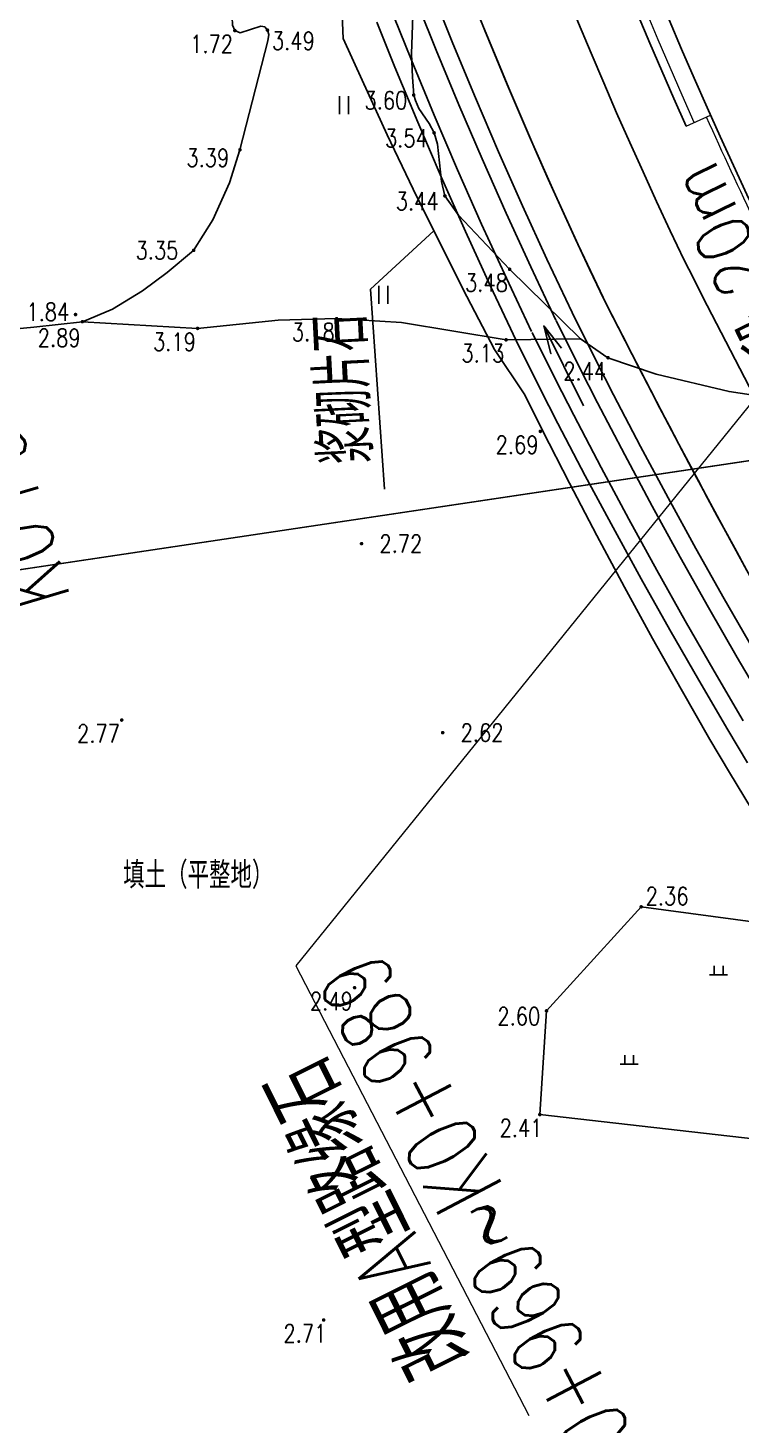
# Model space of a CAD drawing. Extents: x 500036 to 1001740, y 2543128 to 5086681.
# Drawn here: x 500704.8 to 500744.7, y 2543460.2 to 2543538.4 of the extents above; entities that cross this region are included whole.
import ezdxf
from ezdxf.enums import TextEntityAlignment as Align

# ---------------------------------------------------------------- set-up
doc = ezdxf.new("R2010")
doc.units = 0
doc.header["$LTSCALE"] = 0.5
doc.linetypes.add('CENTER', pattern=[50.8, 31.75, -6.35, 6.35, -6.35])
doc.layers.get('0').update_dxf_attribs({"linetype": 'CONTINUOUS', "lineweight": 5})
for name, color, linetype in [('GCD', 8, 'CONTINUOUS'), ('LJBX', 7, 'CONTINUOUS'), ('SPX', 4, 'CONTINUOUS'), ('zhix', 2, 'CONTINUOUS'), ('分隔带', 3, 'CONTINUOUS'), ('地形图', 8, 'CONTINUOUS'), ('桥梁', 6, 'CONTINUOUS'), ('流水线', 5, 'CONTINUOUS'), ('路基边线', 1, 'CONTINUOUS'), ('路面边线', 7, 'CONTINUOUS')]:
    doc.layers.add(name, color=color, linetype=linetype)
doc.layers.add('标注', color=4, linetype='CONTINUOUS', lineweight=15)
doc.layers.add('隧道', color=6, linetype='CONTINUOUS', lineweight=5)
doc.styles.add('HZ', font='romans.shx', dxfattribs={"width": 0.8, "bigfont": 'hztxt.shx'})
doc.styles.get("Standard").update_dxf_attribs({"font": 'simplex1.shx', "width": 0.7, "bigfont": 'hztxt.shx'})
doc.linetypes.add('10421', pattern='A,2,[150,AAA.SHX,S=1,R=0,X=0,Y=1],1e-11', length=2)
doc.linetypes.add('1161', pattern='A,0,[149,AAA.SHX,S=0.15,R=0,X=0,Y=0],-1.6', length=1.6)

# ---------------------------------------------------------------- blocks, each defined once
blk = doc.blocks.new('gc121')
for p, q in [((-0.5, -1), (-0.5, 1)), ((0.5, -1), (0.5, 1))]:
    blk.add_line(p, q)
blk = doc.blocks.new('gc119')
for p, q in [((-1, 0), (1, 0)), ((-0.5, 1), (-0.5, 0)), ((0.5, 1), (0.5, 0))]:
    blk.add_line(p, q)
blk = doc.blocks.new('GC200')
at = {"linetype": 'Continuous', "const_width": 0.2, "flags": 128}
blk.add_lwpolyline([(-0.1, 0, 1), (0.1, 0, 1)], format="xyb", close=True, dxfattribs=at)

msp = doc.modelspace()

# ---------------------------------------------------------------- linework, layer by layer
at = {"layer": 'LJBX', "flags": 128}
msp.add_lwpolyline([(500744.995, 2543508.042), (500743.458, 2543510.864), (500741.934, 2543513.705), (500740.421, 2543516.566), (500738.937, 2543519.415), (500737.434, 2543522.347), (500736.943, 2543523.318), (500735.549, 2543526.277), (500734.191, 2543529.252), (500732.868, 2543532.243), (500731.582, 2543535.249), (500730.332, 2543538.27), (500729.118, 2543541.307)], dxfattribs=at)
at = {"layer": 'SPX', "flags": 128}
for points in [[(500735.206, 2543522.488), (500733.801, 2543525.466), (500732.431, 2543528.461), (500731.097, 2543531.472), (500729.8, 2543534.499), (500728.538, 2543537.541), (500727.603, 2543539.867), (500726.68, 2543543.04), (500725.796, 2543546.22), (500724.952, 2543549.408), (500724.147, 2543552.602), (500723.382, 2543555.802), (500722.656, 2543559.008), (500722.194, 2543561.148)], [(500734.302, 2543522.062), (500732.894, 2543525.045), (500731.519, 2543528.051), (500730.18, 2543531.073), (500728.878, 2543534.11), (500727.613, 2543537.163), (500726.657, 2543539.54), (500725.718, 2543542.766), (500724.831, 2543545.958), (500723.984, 2543549.157), (500723.176, 2543552.363)], [(500732.945, 2543521.421), (500731.533, 2543524.413), (500730.151, 2543527.435), (500728.805, 2543530.473), (500727.496, 2543533.528), (500726.224, 2543536.596), (500725.237, 2543539.049), (500724.275, 2543542.356), (500723.383, 2543545.565), (500722.531, 2543548.782), (500722.041, 2543550.727)], [(500745.685, 2543493.996), (500744.02, 2543496.747), (500742.918, 2543498.596), (500741.308, 2543501.408), (500739.716, 2543504.248), (500738.142, 2543507.115), (500736.589, 2543510.01), (500735.059, 2543512.934), (500733.553, 2543515.887), (500732.564, 2543517.873), (500730.873, 2543520.413), (500729.32, 2543523.388), (500727.802, 2543526.381), (500726.319, 2543529.394), (500724.872, 2543532.425), (500723.461, 2543535.476), (500722.411, 2543537.81), (500722.246, 2543541.345)], [(500745.025, 2543497.283), (500743.925, 2543499.131), (500742.293, 2543501.918), (500740.676, 2543504.733), (500739.078, 2543507.576), (500737.501, 2543510.447), (500735.947, 2543513.346), (500734.418, 2543516.273), (500733.409, 2543518.248), (500732.074, 2543520.926), (500730.626, 2543523.991), (500729.239, 2543527.024), (500727.888, 2543530.074), (500726.574, 2543533.139), (500725.298, 2543536.218), (500724.291, 2543538.722)], [(500746.078, 2543500.402), (500744.455, 2543503.172), (500742.85, 2543505.968), (500741.264, 2543508.79), (500739.699, 2543511.639), (500738.156, 2543514.516), (500736.639, 2543517.42), (500735.641, 2543519.374), (500734.312, 2543522.041)], [(500745.32, 2543503.674), (500743.719, 2543506.462), (500742.138, 2543509.276), (500740.577, 2543512.116), (500739.04, 2543514.984), (500737.528, 2543517.879), (500736.534, 2543519.825), (500735.207, 2543522.487)], [(500744.786, 2543499.64), (500743.158, 2543502.42), (500741.546, 2543505.227), (500739.953, 2543508.062), (500738.38, 2543510.924), (500736.83, 2543513.814), (500735.306, 2543516.732), (500734.302, 2543518.698), (500732.969, 2543521.372)]]:
    msp.add_lwpolyline(points, dxfattribs=at)
at = {"layer": 'zhix', "linetype": 'CENTER', "flags": 128}
msp.add_lwpolyline([(500793.177, 2543473.03), (500792.623, 2543473.863), (500792.07, 2543474.696), (500791.517, 2543475.529), (500790.964, 2543476.363), (500790.411, 2543477.196), (500789.859, 2543478.029), (500789.306, 2543478.863), (500788.754, 2543479.697), (500788.203, 2543480.531), (500787.652, 2543481.365), (500787.101, 2543482.2), (500786.551, 2543483.035), (500786.001, 2543483.871), (500785.452, 2543484.707), (500784.904, 2543485.543), (500784.357, 2543486.38), (500783.81, 2543487.217), (500783.264, 2543488.055), (500782.719, 2543488.893), (500782.174, 2543489.732), (500781.631, 2543490.572), (500781.089, 2543491.412), (500780.548, 2543492.253), (500780.008, 2543493.094), (500779.469, 2543493.937), (500778.931, 2543494.78), (500778.395, 2543495.624), (500777.859, 2543496.468), (500777.326, 2543497.314), (500776.793, 2543498.161), (500776.262, 2543499.008), (500775.733, 2543499.856), (500775.205, 2543500.706), (500774.679, 2543501.556), (500774.154, 2543502.407), (500773.631, 2543503.26), (500773.11, 2543504.113), (500772.59, 2543504.968), (500772.073, 2543505.823), (500771.557, 2543506.68), (500771.044, 2543507.538), (500770.532, 2543508.397), (500770.022, 2543509.258), (500769.515, 2543510.119), (500769.009, 2543510.982), (500768.506, 2543511.846), (500768.006, 2543512.712), (500767.507, 2543513.579), (500767.011, 2543514.447), (500766.517, 2543515.317), (500766.026, 2543516.188), (500765.537, 2543517.06), (500765.051, 2543517.934), (500764.568, 2543518.81), (500764.087, 2543519.687), (500763.609, 2543520.565), (500763.134, 2543521.445), (500762.662, 2543522.326), (500762.193, 2543523.209), (500761.726, 2543524.094), (500761.263, 2543524.98), (500760.803, 2543525.868), (500760.346, 2543526.757), (500759.892, 2543527.648), (500759.441, 2543528.541), (500758.994, 2543529.436), (500758.55, 2543530.332), (500758.11, 2543531.229), (500757.673, 2543532.129), (500757.239, 2543533.03, -0.10866), (500732.772, 2543637.598), (500732.761, 2543638.598), (500732.753, 2543639.598), (500732.75, 2543640.598), (500732.75, 2543641.598), (500732.754, 2543642.598), (500732.762, 2543643.598), (500732.773, 2543644.598), (500732.788, 2543645.598), (500732.807, 2543646.598), (500732.829, 2543647.597), (500732.854, 2543648.597), (500732.883, 2543649.597), (500732.915, 2543650.596), (500732.951, 2543651.596), (500732.989, 2543652.595), (500733.031, 2543653.594), (500733.076, 2543654.593), (500733.124, 2543655.592), (500733.175, 2543656.59), (500733.228, 2543657.589), (500733.285, 2543658.587), (500733.344, 2543659.586), (500733.407, 2543660.584), (500733.471, 2543661.582), (500733.539, 2543662.579), (500733.609, 2543663.577), (500733.681, 2543664.574), (500733.756, 2543665.571), (500733.834, 2543666.568), (500733.913, 2543667.565), (500733.995, 2543668.562), (500734.079, 2543669.558), (500734.166, 2543670.555), (500734.254, 2543671.551), (500734.345, 2543672.547), (500734.437, 2543673.542), (500734.531, 2543674.538), (500734.628, 2543675.533), (500734.726, 2543676.528), (500734.826, 2543677.523), (500734.927, 2543678.518), (500735.031, 2543679.513), (500735.135, 2543680.507), (500735.242, 2543681.502), (500735.35, 2543682.496), (500735.459, 2543683.49), (500735.569, 2543684.484), (500735.681, 2543685.477), (500735.795, 2543686.471), (500735.909, 2543687.464), (500736.024, 2543688.458), (500736.141, 2543689.451), (500736.259, 2543690.444), (500736.377, 2543691.437), (500736.497, 2543692.43), (500736.617, 2543693.423), (500736.738, 2543694.415), (500736.86, 2543695.408), (500736.983, 2543696.4), (500737.106, 2543697.393), (500737.229, 2543698.385), (500737.354, 2543699.377), (500737.478, 2543700.369), (500737.603, 2543701.361), (500737.729, 2543702.354), (500737.855, 2543703.346), (500737.98, 2543704.338), (500738.107, 2543705.33), (500738.233, 2543706.322), (500738.359, 2543707.314), (500779.058, 2544027.005)], format="xyb", dxfattribs=at)
at = {"layer": '分隔带', "flags": 128}
for points in [[(500791.511, 2543471.924, -0.034993), (500756.337, 2543532.598, -0.108661), (500731.772, 2543637.586)], [(500794.843, 2543474.137, -0.035001), (500758.141, 2543533.463, -0.108658), (500733.772, 2543637.611)], [(500778.47, 2543463.092, -0.03434), (500741.486, 2543525.408, -0.108749), (500715.274, 2543637.382)], [(500741.593, 2543532.907, -0.102319), (500718.523, 2543637.422)]]:
    msp.add_lwpolyline(points, format="xyb", dxfattribs=at)
at = {"layer": '地形图', "linetype": 'Continuous'}
msp.add_line((500696.24, 2543506.896), (500767.921, 2543517.595), dxfattribs=at)
at = {"layer": '地形图', "linetype": '10421', "flags": 128}
for points in [[(500718.188, 2543537.689), (500718.238, 2543538.046), (500718.166, 2543538.287), (500718.011, 2543538.474), (500717.788, 2543538.497), (500716.641, 2543538.139), (500716.341, 2543538.26), (500716.218, 2543538.554), (500716.19, 2543539.015), (500717.563, 2543545.34), (500717.692, 2543546.651), (500717.752, 2543548.859), (500717.405, 2543552.404), (500716.736, 2543556.377), (500716.543, 2543558.398), (500716.192, 2543568.04), (500716.137, 2543570.737), (500716.21, 2543572.475), (500716.638, 2543576.725), (500717.272, 2543580.618), (500717.325, 2543582.815), (500717.16, 2543584.427), (500716.472, 2543587.709), (500716.118, 2543588.908), (500715.87, 2543589.418), (500715.511, 2543589.934), (500714.466, 2543591.152), (500713.734, 2543591.749), (500712.92, 2543592.234), (500708.578, 2543593.967), (500704.579, 2543595.28), (500699.509, 2543596.41), (500694.361, 2543597.502), (500693.311, 2543597.53), (500692.413, 2543597.296), (500690.799, 2543595.884), (500689.045, 2543593.857), (500686.176, 2543590.134), (500684.097, 2543586.81), (500682.972, 2543583.995), (500682.05, 2543579.605), (500681.509, 2543574.06), (500681.496, 2543570.72), (500681.672, 2543564.486), (500681.953, 2543562.816), (500682.397, 2543561.49), (500683.915, 2543559.041), (500684.404, 2543557.692), (500684.789, 2543555.42), (500685.202, 2543552.011), (500685.338, 2543550.487), (500685.326, 2543549.252), (500685.169, 2543546.293), (500685.177, 2543544.638), (500686.058, 2543535.422), (500686.918, 2543529.256), (500687.397, 2543526.545), (500687.848, 2543524.749), (500688.39, 2543523.495), (500688.875, 2543522.623), (500690.131, 2543521.864), (500691.41, 2543521.368), (500693.553, 2543520.879), (500696.066, 2543520.793), (500705.087, 2543521.654), (500707.817, 2543521.97), (500709.488, 2543522.671), (500711.174, 2543523.704), (500712.565, 2543524.729), (500714.037, 2543525.962), (500715.111, 2543527.662), (500716.039, 2543529.734), (500716.63, 2543531.588)], [(500739.919, 2543519.031), (500743.997, 2543518.055), (500748.678, 2543517.355), (500755.407, 2543516.649), (500757.271, 2543516.662), (500765.73, 2543517.625), (500766.044, 2543517.664), (500766.398, 2543517.777), (500766.568, 2543517.927), (500766.688, 2543518.092), (500767.09, 2543519.09), (500767.463, 2543519.526), (500767.843, 2543519.765), (500768.822, 2543520.163), (500770.922, 2543520.833), (500771.086, 2543520.863), (500771.207, 2543520.838), (500771.268, 2543520.787), (500771.289, 2543520.675), (500771.27, 2543520.039), (500771.285, 2543519.89), (500771.355, 2543519.795), (500771.459, 2543519.789), (500771.554, 2543519.847), (500774.563, 2543521.668), (500775.432, 2543522.408), (500776.309, 2543523.341), (500776.784, 2543524.791), (500776.978, 2543526.644), (500777.348, 2543534.617), (500778.639, 2543548.064), (500779.548, 2543560.513), (500779.779, 2543562.602), (500780.376, 2543566.191), (500780.566, 2543568.271), (500780.471, 2543569.266), (500780.25, 2543570.402), (500779.852, 2543571.195), (500779.287, 2543571.741), (500776.567, 2543572.762), (500775.113, 2543573.401), (500773.475, 2543574.219), (500772.349, 2543574.831), (500771.587, 2543575.295), (500770.789, 2543576.049), (500770.435, 2543577.363), (500770.503, 2543579.664), (500770.416, 2543580.331), (500770.145, 2543580.805), (500769.106, 2543581.588), (500766.743, 2543583.037), (500765.394, 2543583.711), (500763.855, 2543584.11), (500761.793, 2543584.47), (500759.522, 2543584.632), (500757.921, 2543584.654), (500745.95, 2543583.754), (500742.819, 2543583.378), (500740.194, 2543582.832), (500738.592, 2543582.318), (500737.752, 2543581.822), (500736.322, 2543580.892), (500735.314, 2543580.046), (500735.351, 2543578.861), (500733.812, 2543578.676), (500732.845, 2543577.831), (500731.903, 2543576.669), (500730.392, 2543573.878), (500729.65, 2543572.888), (500728.067, 2543571.099), (500727.546, 2543570.042), (500727.481, 2543568.775), (500727.657, 2543566.9), (500727.715, 2543566.001), (500727.707, 2543564.539), (500727.293, 2543558.268), (500726.585, 2543547.098), (500726.234, 2543536.95), (500726.274, 2543535.643), (500726.347, 2543534.652), (500726.448, 2543534.337), (500726.63, 2543533.895), (500727.22, 2543533.054), (500727.489, 2543532.535), (500727.689, 2543531.911), (500727.912, 2543529.819), (500728.094, 2543529.009), (500728.856, 2543527.933), (500731.717, 2543524.904), (500735.689, 2543521.014), (500737.218, 2543519.953)]]:
    msp.add_lwpolyline(points, close=True, dxfattribs=at)
at = {"layer": '地形图', "linetype": '1161', "flags": 128}
for points in [[(500714.261, 2543521.593), (500707.817, 2543521.97)], [(500731.516, 2543520.954), (500735.689, 2543521.014)], [(500748.39, 2543487.98), (500739.076, 2543489.228), (500733.779, 2543483.405), (500733.405, 2543477.604), (500752.533, 2543475.421)]]:
    msp.add_lwpolyline(points, dxfattribs=at)
at = {"layer": '地形图', "linetype": '10421', "flags": 128}
msp.add_lwpolyline([(500731.516, 2543520.954), (500725.666, 2543521.928), (500722.032, 2543522.139), (500718.772, 2543522.054), (500714.261, 2543521.593)], dxfattribs=at)
at = {"layer": '地形图', "linetype": 'Continuous', "flags": 128}
msp.add_lwpolyline([(500694.262, 2543506.601), (500769.652, 2543517.854)], dxfattribs=at)
at = {"layer": '桥梁', "color": 7}
for q in [(500727.471, 2543527.053), (500724.722, 2543512.592)]:
    msp.add_line((500723.94, 2543523.788), q, dxfattribs=at)
at = {"layer": '流水线', "flags": 128}
msp.add_lwpolyline([(500735.858, 2543517.257), (500733.628, 2543521.732), (500734.028, 2543520.183), (500733.628, 2543521.732), (500734.624, 2543520.479)], dxfattribs=at)
at = {"layer": '路基边线', "flags": 128}
msp.add_lwpolyline([(500774.435, 2543460.581, -0.034965), (500736.986, 2543523.229, -0.108773), (500710.274, 2543637.32)], format="xyb", dxfattribs=at)
at = {"layer": '路面边线', "flags": 128}
msp.add_lwpolyline([(500781.782, 2543465.335, -0.035019), (500745.761, 2543527.478, -0.108724), (500720.023, 2543637.44)], format="xyb", dxfattribs=at)
at = {"layer": '隧道'}
msp.add_line((500741.593, 2543532.907), (500742.962, 2543533.52), dxfattribs=at)
at = {"layer": '隧道', "color": 7}
for p, q in [((500748.484, 2543521.446), (500719.753, 2543485.929)), ((500719.753, 2543485.929), (500732.787, 2543460.763))]:
    msp.add_line(p, q, dxfattribs=at)
at = {"layer": '隧道', "flags": 128}
for points in [[(500742.049, 2543533.112, -0.102319), (500719.023, 2543637.428)], [(500751.507, 2543515.562, -0.00644), (500745.536, 2543527.369, -0.006337), (500742.734, 2543533.418, -0.006337)]]:
    msp.add_lwpolyline(points, format="xyb", dxfattribs=at)

# ---------------------------------------------------------------- block references
at = {"layer": '地形图', "linetype": 'Continuous'}
ref = msp.add_blockref('GC200', (500716.341, 2543538.26, 1.721), dxfattribs=dict(at, xscale=0.5, yscale=0.5, zscale=0.5))
ref.add_attrib('height', '1.72', dxfattribs={"layer": 'GCD', "linetype": 'Continuous', "height": 1, "style": 'HZ', "width": 0.8}).set_placement((500713.841, 2543537.51, 1.72), align=Align.MIDDLE_LEFT)
ref = msp.add_blockref('GC200', (500718.166, 2543538.287, 3.491), dxfattribs=dict(at, xscale=0.5, yscale=0.5, zscale=0.5))
ref.add_attrib('height', '3.49', dxfattribs={"layer": 'GCD', "linetype": 'Continuous', "height": 1, "style": 'HZ', "width": 0.8}).set_placement((500718.416, 2543537.687, 3.49), align=Align.MIDDLE_LEFT)
at = {"layer": '地形图', "linetype": 'Continuous', "xscale": 0.5, "yscale": 0.5}
for name, p in [('gc121', (500722.451, 2543534.086)), ('gc121', (500724.648, 2543523.475)), ('gc119', (500743.405, 2543485.421)), ('gc119', (500738.405, 2543480.421))]:
    msp.add_blockref(name, p, dxfattribs=at)
at = {"layer": '地形图', "linetype": 'Continuous'}
ref = msp.add_blockref('GC200', (500726.347, 2543534.652, 3.604), dxfattribs=dict(at, xscale=0.5, yscale=0.5, zscale=0.5))
ref.add_attrib('height', '3.60', dxfattribs={"layer": 'GCD', "linetype": 'Continuous', "height": 1, "style": 'HZ', "width": 0.8}).set_placement((500723.597, 2543534.352, 3.6), align=Align.MIDDLE_LEFT)
ref = msp.add_blockref('GC200', (500727.489, 2543532.535, 3.54), dxfattribs=dict(at, xscale=0.5, yscale=0.5, zscale=0.5))
ref.add_attrib('height', '3.54', dxfattribs={"layer": 'GCD', "linetype": 'Continuous', "height": 1, "style": 'HZ', "width": 0.8}).set_placement((500724.739, 2543532.235, 3.54), align=Align.MIDDLE_LEFT)
ref = msp.add_blockref('GC200', (500716.63, 2543531.588, 3.394), dxfattribs=dict(at, xscale=0.5, yscale=0.5, zscale=0.5))
ref.add_attrib('height', '3.39', dxfattribs={"layer": 'GCD', "linetype": 'Continuous', "height": 1, "style": 'HZ', "width": 0.8}).set_placement((500713.63, 2543531.138, 3.39), align=Align.MIDDLE_LEFT)
ref = msp.add_blockref('GC200', (500728.094, 2543529.009, 3.442), dxfattribs=dict(at, xscale=0.5, yscale=0.5, zscale=0.5))
ref.add_attrib('height', '3.44', dxfattribs={"layer": 'GCD', "linetype": 'Continuous', "height": 1, "style": 'HZ', "width": 0.8}).set_placement((500725.344, 2543528.709, 3.44), align=Align.MIDDLE_LEFT)
ref = msp.add_blockref('GC200', (500714.037, 2543525.962, 3.354), dxfattribs=dict(at, xscale=0.5, yscale=0.5, zscale=0.5))
ref.add_attrib('height', '3.35', dxfattribs={"layer": 'GCD', "linetype": 'Continuous', "height": 1, "style": 'HZ', "width": 0.8}).set_placement((500710.787, 2543525.962, 3.35), align=Align.MIDDLE_LEFT)
ref = msp.add_blockref('GC200', (500731.717, 2543524.904, 3.476), dxfattribs=dict(at, xscale=0.5, yscale=0.5, zscale=0.5))
ref.add_attrib('height', '3.48', dxfattribs={"layer": 'GCD', "linetype": 'Continuous', "height": 1, "style": 'HZ', "width": 0.8}).set_placement((500729.217, 2543524.154, 3.48), align=Align.MIDDLE_LEFT)
ref = msp.add_blockref('GC200', (500707.431, 2543522.369, 1.835), dxfattribs=dict(at, xscale=0.5, yscale=0.5, zscale=0.5))
ref.add_attrib('height', '1.84', dxfattribs={"layer": 'GCD', "linetype": 'Continuous', "height": 1, "style": 'HZ', "width": 0.8}).set_placement((500704.681, 2543522.519, 1.84), align=Align.MIDDLE_LEFT)
ref = msp.add_blockref('GC200', (500707.817, 2543521.97, 2.886), dxfattribs=dict(at, xscale=0.5, yscale=0.5, zscale=0.5))
ref.add_attrib('height', '2.89', dxfattribs={"layer": 'GCD', "linetype": 'Continuous', "height": 1, "style": 'HZ', "width": 0.8}).set_placement((500705.317, 2543521.07, 2.89), align=Align.MIDDLE_LEFT)
ref = msp.add_blockref('GC200', (500722.032, 2543522.139, 3.18), dxfattribs=dict(at, xscale=0.5, yscale=0.5, zscale=0.5))
ref.add_attrib('height', '3.18', dxfattribs={"layer": 'GCD', "linetype": 'Continuous', "height": 1, "style": 'HZ', "width": 0.8}).set_placement((500719.532, 2543521.389, 3.18), align=Align.MIDDLE_LEFT)
ref = msp.add_blockref('GC200', (500714.261, 2543521.593, 3.194), dxfattribs=dict(at, xscale=0.5, yscale=0.5, zscale=0.5))
ref.add_attrib('height', '3.19', dxfattribs={"layer": 'GCD', "linetype": 'Continuous', "height": 1, "style": 'HZ', "width": 0.8}).set_placement((500711.761, 2543520.843, 3.19), align=Align.MIDDLE_LEFT)
ref = msp.add_blockref('GC200', (500731.516, 2543520.954, 3.126), dxfattribs=dict(at, xscale=0.5, yscale=0.5, zscale=0.5))
ref.add_attrib('height', '3.13', dxfattribs={"layer": 'GCD', "linetype": 'Continuous', "height": 1, "style": 'HZ', "width": 0.8}).set_placement((500729.016, 2543520.204, 3.13), align=Align.MIDDLE_LEFT)
ref = msp.add_blockref('GC200', (500737.218, 2543519.953, 2.44), dxfattribs=dict(at, xscale=0.5, yscale=0.5, zscale=0.5))
ref.add_attrib('height', '2.44', dxfattribs={"layer": 'GCD', "linetype": 'Continuous', "height": 1, "style": 'HZ', "width": 0.8}).set_placement((500734.718, 2543519.203, 2.44), align=Align.MIDDLE_LEFT)
ref = msp.add_blockref('GC200', (500733.433, 2543515.83, 2.686), dxfattribs=dict(at, xscale=0.5, yscale=0.5, zscale=0.5))
ref.add_attrib('height', '2.69', dxfattribs={"layer": 'GCD', "linetype": 'Continuous', "height": 1, "style": 'HZ', "width": 0.8}).set_placement((500730.933, 2543515.08, 2.69), align=Align.MIDDLE_LEFT)
ref = msp.add_blockref('GC200', (500723.43, 2543509.549, 2.721), dxfattribs=dict(at, xscale=0.5, yscale=0.5, zscale=0.5))
ref.add_attrib('height', '2.72', dxfattribs={"layer": 'GCD', "linetype": 'Continuous', "height": 1, "style": 'HZ', "width": 0.8}).set_placement((500724.43, 2543509.549, 2.72), align=Align.MIDDLE_LEFT)
ref = msp.add_blockref('GC200', (500710.014, 2543499.678, 2.766), dxfattribs=dict(at, xscale=0.5, yscale=0.5, zscale=0.5))
ref.add_attrib('height', '2.77', dxfattribs={"layer": 'GCD', "linetype": 'Continuous', "height": 1, "style": 'HZ', "width": 0.8}).set_placement((500707.514, 2543498.928, 2.77), align=Align.MIDDLE_LEFT)
ref = msp.add_blockref('GC200', (500727.973, 2543498.972, 2.617), dxfattribs=dict(at, xscale=0.5, yscale=0.5, zscale=0.5))
ref.add_attrib('height', '2.62', dxfattribs={"layer": 'GCD', "linetype": 'Continuous', "height": 1, "style": 'HZ', "width": 0.8}).set_placement((500728.973, 2543498.972, 2.62), align=Align.MIDDLE_LEFT)
ref = msp.add_blockref('GC200', (500739.076, 2543489.228, 2.36), dxfattribs=dict(at, xscale=0.5, yscale=0.5, zscale=0.5))
ref.add_attrib('height', '2.36', dxfattribs={"layer": 'GCD', "linetype": 'Continuous', "height": 1, "style": 'HZ', "width": 0.8}).set_placement((500739.326, 2543489.828, 2.36), align=Align.MIDDLE_LEFT)
ref = msp.add_blockref('GC200', (500723.042, 2543484.703, 2.49), dxfattribs=dict(at, xscale=0.5, yscale=0.5, zscale=0.5))
ref.add_attrib('height', '2.49', dxfattribs={"layer": 'GCD', "linetype": 'Continuous', "height": 1, "style": 'HZ', "width": 0.8}).set_placement((500720.542, 2543483.953, 2.49), align=Align.MIDDLE_LEFT)
ref = msp.add_blockref('GC200', (500733.779, 2543483.405, 2.603), dxfattribs=dict(at, xscale=0.5, yscale=0.5, zscale=0.5))
ref.add_attrib('height', '2.60', dxfattribs={"layer": 'GCD', "linetype": 'Continuous', "height": 1, "style": 'HZ', "width": 0.8}).set_placement((500731.029, 2543483.105, 2.6), align=Align.MIDDLE_LEFT)
ref = msp.add_blockref('GC200', (500733.405, 2543477.604, 2.412), dxfattribs=dict(at, xscale=0.5, yscale=0.5, zscale=0.5))
ref.add_attrib('height', '2.41', dxfattribs={"layer": 'GCD', "linetype": 'Continuous', "height": 1, "style": 'HZ', "width": 0.8}).set_placement((500731.155, 2543476.854, 2.41), align=Align.MIDDLE_LEFT)
ref = msp.add_blockref('GC200', (500721.312, 2543466.11, 2.714), dxfattribs=dict(at, xscale=0.5, yscale=0.5, zscale=0.5))
ref.add_attrib('height', '2.71', dxfattribs={"layer": 'GCD', "linetype": 'Continuous', "height": 1, "style": 'HZ', "width": 0.8}).set_placement((500719.062, 2543465.36, 2.71), align=Align.MIDDLE_LEFT)

# ---------------------------------------------------------------- texts
at = {"layer": '地形图', "linetype": 'Continuous', "style": 'HZ', "width": 0.8}
msp.add_text('填土（平整地）', height=1.5, dxfattribs=at).set_placement((500714.298, 2543491.08), align=Align.MIDDLE)
at = {"layer": '标注', "color": 7, "width": 0.85}
msp.add_text('过度段,20m', height=3, rotation=116.1154, dxfattribs=at).set_placement((500750.308, 2543516.458))
at = {"layer": '桥梁', "color": 7, "width": 0.7}
msp.add_text('浆砌片石', height=3, rotation=92.92868, dxfattribs=at).set_placement((500722.218, 2543522.398), align=Align.MIDDLE_RIGHT)
at = {"layer": '隧道', "color": 7, "width": 0.7}
for s, rotation, p in [('K0+989~K1+164', 106.34988, (500695.855, 2543537.928)), ('K0+969~K0+989', 117.63478, (500722.587, 2543486.079)), ('改用A型路缘石', 116.47357, (500719.592, 2543480.288))]:
    msp.add_text(s, height=4, rotation=rotation, dxfattribs=at).set_placement(p, align=Align.MIDDLE_RIGHT)

doc.saveas('drawing.dxf')
